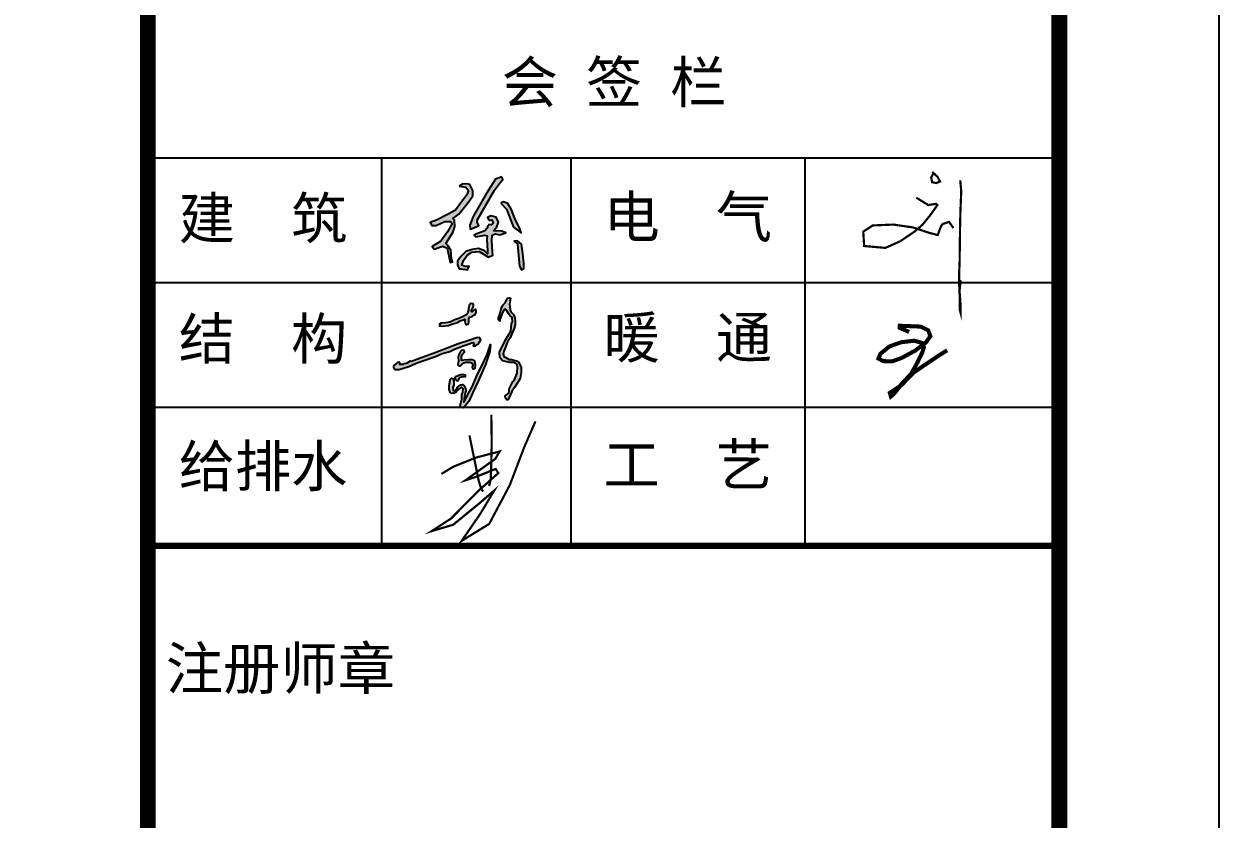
# Model space of a CAD drawing. Extents: x 1036631 to 1215829, y 649019 to 896649.
# Drawn here: x 1208275 to 1215749, y 803916 to 808891 of the extents above; entities that cross this region are included whole.
import ezdxf

# ---------------------------------------------------------------- set-up
doc = ezdxf.new("R2010")
doc.units = 0
doc.header["$LTSCALE"] = 1000
doc.header["$MEASUREMENT"] = 0
doc.layers.add('TWT_TITLE', color=7, linetype='Continuous')
doc.layers.add('图框', color=7, linetype='Continuous')
doc.styles.add('STYLE-黑体', font='simhei.ttf')
doc.styles.add('黑体', font='simhei.ttf')

msp = doc.modelspace()

# ---------------------------------------------------------------- hatches: boundary and pattern name
h = msp.add_hatch(color=256)
h.paths.add_polyline_path([(1211338.1, 807531.2), (1211361.8, 807514.4), (1211365.7, 807466.3), (1211374.1, 807376), (1211385.5, 807351.9), (1211401.2, 807360.6), (1211401.2, 807391.3), (1211394.7, 807454.8), (1211386.8, 807513), (1211360.9, 807533.6)])
h.paths.add_polyline_path([(1211256.8, 807769.1), (1211291.8, 807731.4), (1211337.1, 807618.5), (1211384.7, 807584.4), (1211373.6, 807616.1), (1211349, 807663.4), (1211324.3, 807728.2), (1211302.1, 807767.1), (1211274.3, 807777.8)])
h.paths.add_polyline_path([(1211184.1, 807661), (1211200, 807665.8), (1211210.3, 807644.3), (1211198.4, 807634), (1211183.3, 807636.8), (1211172.9, 807620.9), (1211169.8, 807610.2), (1211156.3, 807597.1), (1211101.1, 807574.9), (1211089.9, 807569.3), (1211099.9, 807558.6), (1211157.1, 807569.3), (1211171.4, 807566.1), (1211170.6, 807545.1), (1211173.7, 807468.3), (1211173.3, 807452.4), (1211155, 807470.7), (1211118.1, 807484.9), (1211077.2, 807480.2), (1211038.7, 807466.3), (1211007.7, 807436.5), (1210985.5, 807405.6), (1210986.3, 807383.3), (1210995.8, 807358.7), (1211008.5, 807358.7), (1211047.8, 807352.4), (1211058.5, 807373.4), (1211033.5, 807373.4), (1211013.7, 807381), (1211023.2, 807411.1), (1211046.2, 807443.7), (1211075.2, 807461.9), (1211098.7, 807465.5), (1211122.1, 807466.7), (1211153.5, 807448.8), (1211180.5, 807432.6), (1211206.7, 807444.1), (1211204.7, 807465.1), (1211201.1, 807533.8), (1211203.5, 807569.5), (1211221.4, 807578.4), (1211251.6, 807572.1), (1211289.3, 807584), (1211263.5, 807593.9), (1211211.5, 807595.5), (1211232.9, 807620.5), (1211241.7, 807650.7), (1211228.6, 807682.4), (1211194, 807690.8), (1211173, 807680.4)])
h.paths.add_polyline_path([(1211264.1, 807933.6), (1211223.6, 807919.4), (1211164.9, 807827.9), (1211084.4, 807686.5), (1211063.7, 807632.4), (1211065.7, 807607.1), (1211102.1, 807622.3), (1211119.5, 807629.5), (1211109.7, 807651.6), (1211109.2, 807663.8), (1211217.6, 807850.2), (1211256.1, 807900.3), (1211270, 807916.9)])
h.paths.add_polyline_path([(1210996.6, 807876.7), (1211037.4, 807868.6), (1211055.8, 807849.1), (1211043.8, 807820.6), (1210995.6, 807754.1), (1210973.4, 807724.9), (1210923.7, 807698), (1210854.7, 807664.1), (1210814.9, 807648.9), (1210825.4, 807629), (1210852.9, 807629), (1210906.7, 807655.3), (1210941.8, 807655.3), (1210952.1, 807642.7), (1210924.2, 807590.7), (1210881.9, 807532.6), (1210828.6, 807498.4), (1210841.1, 807481.1), (1210894.8, 807500), (1210921, 807487.9), (1210934, 807430), (1210939.6, 807397.4), (1210955.3, 807401.4), (1210949.7, 807420.8), (1210944.9, 807475.6), (1210926.7, 807505), (1210913, 807517.9), (1210957, 807585.5), (1210969.9, 807624.2), (1210967.1, 807660.1), (1210957.4, 807673.4), (1210994.9, 807701.6), (1211052.2, 807772.8), (1211082.5, 807816.3), (1211082.5, 807848.6), (1211063.1, 807886.9), (1211045, 807890.5), (1211017.2, 807887.3)])
msp.add_hatch(color=256).paths.add_polyline_path([(1211279.1, 806808.9), (1211271.1, 806824.2), (1211275.7, 806842.9), (1211285.7, 806868.8), (1211298.4, 806902.1), (1211315.7, 806927.4), (1211341.7, 806987.8), (1211346, 807010.9), (1211346.5, 807030.8), (1211345.5, 807052), (1211337.5, 807073.2), (1211319.1, 807089.3), (1211315.8, 807100.1), (1211313.4, 807121.9), (1211312, 807137.4), (1211313.9, 807150.6), (1211318.6, 807175.2), (1211311.5, 807177.1), (1211299.2, 807174.7), (1211284.6, 807145.9), (1211270.4, 807130.4), (1211259.5, 807107.7), (1211251.5, 807074.2), (1211243.5, 807051.1), (1211243.5, 807039.3), (1211250.1, 807032.2), (1211251.5, 807042.1), (1211261.9, 807068.5), (1211268.5, 807085.5), (1211278.4, 807104.9), (1211284.2, 807107.7), (1211290.8, 807102.2), (1211304.4, 807078.9), (1211313, 807066.3), (1211327.2, 807054.7), (1211330.7, 807029.9), (1211324.2, 807014.8), (1211319.1, 806968.8), (1211288.5, 806917.7), (1211269.5, 806879.8), (1211248, 806839.7), (1211251.6, 806804.3), (1211256.8, 806795.6), (1211267.8, 806782.2), (1211314.8, 806773.5), (1211343.2, 806772.4), (1211356.6, 806762.5), (1211362.4, 806746.3), (1211360, 806708), (1211351.9, 806684.8), (1211344.4, 806669.2), (1211332.8, 806653.5), (1211311.9, 806613), (1211306.7, 806581.7), (1211284, 806563.7), (1211286.9, 806548.6), (1211293.9, 806538.8), (1211300.9, 806538.8), (1211309, 806553.3), (1211326.4, 806590.4), (1211342.9, 806616.6), (1211365, 806650.7), (1211378.4, 806673.3), (1211385.3, 806709.7), (1211385.3, 806743.8), (1211368.3, 806774.3), (1211354.3, 806783), (1211325, 806791), (1211309.7, 806792.3), (1211289.1, 806802.9)])
h = msp.add_hatch(color=256)
h.paths.add_polyline_path([(1210724.1, 806766), (1210769.4, 806782.2), (1210848.9, 806810.9), (1210889.4, 806828.8), (1210938.9, 806841.9), (1210966.9, 806856.8), (1211000.8, 806868.1), (1211021.7, 806875.8), (1211058.7, 806889.1), (1211076.7, 806896.2), (1211086.7, 806898.3), (1211088.4, 806887.4), (1211083.8, 806876.6), (1211093, 806874.1), (1211098.4, 806876.2), (1211113.9, 806887), (1211122.6, 806898.7), (1211131.8, 806915.4), (1211123.9, 806930), (1211105.5, 806927.1), (1211064.2, 806912.5), (1210987.3, 806886.6), (1210893.6, 806851.9), (1210834.8, 806829.3), (1210748.2, 806797.3), (1210698.3, 806779), (1210691.3, 806780.5), (1210666.8, 806767.2), (1210650.2, 806763.4), (1210646.5, 806760.1), (1210626.7, 806760.2), (1210625.1, 806769.1), (1210621.3, 806775.2), (1210610.9, 806771.7), (1210605.5, 806766.5), (1210588.6, 806753.1), (1210585.7, 806745.1), (1210588.3, 806734.3), (1210597.8, 806727.9), (1210620.6, 806727.9), (1210682.2, 806748.4)])
h.paths.add_polyline_path([(1211061.4, 807055.3), (1211069.6, 807059.2), (1211081.1, 807062.5), (1211089.2, 807068.2), (1211095.8, 807072.4), (1211098.2, 807078.3), (1211102.6, 807083.8), (1211104, 807095.9), (1211096.7, 807105.8), (1211089.6, 807102.3), (1211082.8, 807094.4), (1211075.6, 807089.5), (1211071.5, 807098.1), (1211074.9, 807103.1), (1211078.9, 807110.7), (1211083.6, 807119.4), (1211086.2, 807126.8), (1211086.2, 807134.2), (1211084.1, 807139.4), (1211072.5, 807140.7), (1211064.9, 807139.8), (1211062.3, 807135.7), (1211059.7, 807128.5), (1211056.9, 807121.6), (1211055.8, 807110.9), (1211054.3, 807102.2), (1211050.8, 807088.8), (1211049, 807079.2), (1211043.2, 807071.4), (1211035.6, 807068.5), (1211022.7, 807059.8), (1210994.3, 807047.7), (1210969.4, 807038.7), (1210953.9, 807031.7), (1210938.6, 807025.5), (1210912.8, 807019.8), (1210884.2, 807017.8), (1210872.7, 807013.3), (1210874.3, 807001.4), (1210892.3, 806999.4), (1210928.3, 807005.1), (1210957.1, 807014.9), (1210985.9, 807023.4), (1211003.5, 807033.2), (1211021, 807039.8), (1211029.7, 807043.4), (1211033.5, 807039.6), (1211032.6, 807030.6), (1211034.4, 807019.3), (1211039.3, 807011), (1211045.3, 807009.8), (1211053.2, 807013.3), (1211056.2, 807020.2), (1211056.2, 807034), (1211056.6, 807046.5)])
h.paths.add_polyline_path([(1211011.6, 806784.4), (1211010.7, 806797.3), (1211010.4, 806814.3), (1211017.8, 806825), (1211030.8, 806838), (1211028.8, 806847.2), (1211013, 806849.5), (1211002, 806840.3), (1210995.4, 806821.7), (1210990.8, 806805.7), (1210992, 806780.9), (1210990.4, 806767.8), (1210988.5, 806757.5), (1210995.5, 806752.7), (1211004.8, 806752.7), (1211016.4, 806761.7), (1211025, 806771), (1211040.1, 806774.8), (1211061.3, 806775.5), (1211069, 806773.2), (1211077.9, 806768.1), (1211081.8, 806756.6), (1211078.9, 806744.1), (1211081.8, 806732.2), (1211088.2, 806731.3), (1211096.2, 806736.4), (1211099.7, 806757.2), (1211094.9, 806779.9), (1211080.5, 806788.6), (1211055.5, 806788.3), (1211025, 806787)], flags=17)
h.paths.add_polyline_path([(1211001.4, 806678.2), (1211010.8, 806681), (1211033.2, 806683.7), (1211033.7, 806695.1), (1211024.3, 806698.1), (1211006.6, 806698.4), (1210998.9, 806695.1), (1210985.9, 806688.7), (1210974.7, 806685.4), (1210971.5, 806676), (1210975.2, 806663.5), (1210981.2, 806657.1), (1210990.4, 806657.8), (1210992.9, 806665.3)], flags=17)
h.paths.add_polyline_path([(1210957, 806615.2), (1210962.8, 806632.2), (1210962.8, 806655), (1210960.2, 806670.6), (1210948.1, 806674.2), (1210941.4, 806667), (1210938.7, 806648.7), (1210933.8, 806627.3), (1210933.8, 806605.9), (1210941.2, 806585.4), (1210946.2, 806578.6), (1210963.4, 806579.9), (1210975.7, 806585.4), (1210985.5, 806598.9), (1210995.4, 806605.7), (1211002.8, 806611.2), (1211011.4, 806618.6), (1211021.8, 806608.8), (1211020, 806586), (1211013.8, 806570.6), (1211012.6, 806543.6), (1211007.1, 806519), (1211002.8, 806503), (1211007.7, 806490.1), (1211020.6, 806488.9), (1211034.8, 806501.2), (1211058.1, 806529.5), (1211082.7, 806584.8), (1211115, 806655.5), (1211160.4, 806760.1), (1211188.3, 806841), (1211193.2, 806885.6), (1211171.6, 806822.9), (1211136, 806747.8), (1211111.1, 806699.3), (1211078.2, 806619.5), (1211060.7, 806590.8), (1211039.4, 806546.3), (1211026.4, 806525.1), (1211027.6, 806544.3), (1211032.3, 806573.8), (1211038.3, 806594.3), (1211036.3, 806610), (1211028.4, 806627.3), (1211018.2, 806634), (1211006.6, 806632.2), (1210989.2, 806620.6), (1210981.2, 806609), (1210969.5, 806594.7), (1210958.4, 806597.8)])

# ---------------------------------------------------------------- linework, layer by layer
for points in [[(1211264.1, 807933.6), (1211223.6, 807919.4), (1211164.9, 807827.9), (1211084.4, 807686.5), (1211063.7, 807632.4), (1211065.7, 807607.1), (1211102.1, 807622.3), (1211119.5, 807629.5), (1211109.7, 807651.6), (1211109.2, 807663.8), (1211217.6, 807850.2), (1211256.1, 807900.3), (1211270, 807916.9), (1211264.1, 807933.6)], [(1210996.6, 807876.7), (1211037.4, 807868.6), (1211055.8, 807849.1), (1211043.8, 807820.6), (1210995.6, 807754.1), (1210973.4, 807724.9), (1210923.7, 807698), (1210854.7, 807664.1), (1210814.9, 807648.9), (1210825.4, 807629), (1210852.9, 807629), (1210906.7, 807655.3), (1210941.8, 807655.3), (1210952.1, 807642.7), (1210924.2, 807590.7), (1210881.9, 807532.6), (1210828.6, 807498.4), (1210841.1, 807481.1), (1210894.8, 807500), (1210921, 807487.9), (1210934, 807430), (1210939.6, 807397.4), (1210955.3, 807401.4), (1210949.7, 807420.8), (1210944.9, 807475.6), (1210926.7, 807505), (1210913, 807517.9), (1210957, 807585.5), (1210969.9, 807624.2), (1210967.1, 807660.1), (1210957.4, 807673.4), (1210994.9, 807701.6), (1211052.2, 807772.8), (1211082.5, 807816.3), (1211082.5, 807848.6), (1211063.1, 807886.9), (1211045, 807890.5), (1211017.2, 807887.3), (1210996.6, 807876.7)], [(1211256.8, 807769.1), (1211291.8, 807731.4), (1211337.1, 807618.5), (1211384.7, 807584.4), (1211373.6, 807616.1), (1211349, 807663.4), (1211324.3, 807728.2), (1211302.1, 807767.1), (1211274.3, 807777.8), (1211256.8, 807769.1)], [(1211184.1, 807661), (1211200, 807665.8), (1211200, 807665.8), (1211210.3, 807644.3), (1211198.4, 807634), (1211183.3, 807636.8), (1211172.9, 807620.9), (1211169.8, 807610.2), (1211156.3, 807597.1), (1211101.1, 807574.9), (1211089.9, 807569.3), (1211099.9, 807558.6), (1211099.9, 807558.6), (1211157.1, 807569.3), (1211171.4, 807566.1), (1211170.6, 807545.1), (1211173.7, 807468.3), (1211173.3, 807452.4), (1211155, 807470.7), (1211118.1, 807484.9), (1211077.2, 807480.2), (1211038.7, 807466.3), (1211007.7, 807436.5), (1210985.5, 807405.6), (1210986.3, 807383.3), (1210995.8, 807358.7), (1211008.5, 807358.7), (1211047.8, 807352.4), (1211058.5, 807373.4), (1211033.5, 807373.4), (1211013.7, 807381), (1211023.2, 807411.1), (1211046.2, 807443.7), (1211075.2, 807461.9), (1211098.7, 807465.5), (1211122.1, 807466.7), (1211153.5, 807448.8), (1211180.5, 807432.6), (1211206.7, 807444.1), (1211204.7, 807465.1), (1211201.1, 807533.8), (1211203.5, 807569.5), (1211221.4, 807578.4), (1211251.6, 807572.1), (1211289.3, 807584), (1211263.5, 807593.9), (1211211.5, 807595.5), (1211232.9, 807620.5), (1211241.7, 807650.7), (1211228.6, 807682.4), (1211194, 807690.8), (1211173, 807680.4), (1211184.1, 807661)], [(1211338.1, 807531.2), (1211361.8, 807514.4), (1211365.7, 807466.3), (1211374.1, 807376), (1211385.5, 807351.9), (1211401.2, 807360.6), (1211401.2, 807391.3), (1211394.7, 807454.8), (1211386.8, 807513), (1211360.9, 807533.6), (1211338.1, 807531.2)], [(1211001.4, 806678.2), (1210992.9, 806665.3), (1210990.4, 806657.8), (1210981.2, 806657.1), (1210975.2, 806663.5), (1210971.5, 806676), (1210974.7, 806685.4), (1210985.9, 806688.7), (1210998.9, 806695.1), (1211006.6, 806698.4), (1211024.3, 806698.1), (1211033.7, 806695.1), (1211033.2, 806683.7), (1211010.8, 806681), (1211001.4, 806678.2), (1211001.4, 806678.2)]]:
    msp.add_lwpolyline(points)
for points, const_width in [([(1213955.3, 807964.9), (1213988.6, 807933.8), (1214003.6, 807904.9), (1213980, 807895.2), (1213954.2, 807900.6), (1213948.9, 807930.6), (1213960.7, 807953.1)], 13.7), ([(1214130.2, 807912.1), (1214136.6, 807846.7), (1214131.2, 807712.7), (1214129.1, 807617.2), (1214126.1, 807389.4), (1214123.1, 807331.4), (1214123.9, 807247.8), (1214131.4, 807146.2), (1214131.4, 807087.4), (1214126.9, 807104), (1214126.1, 807220.7), (1214132.9, 807287.7)], 13.7), ([(1213855.5, 807803.8), (1213930.6, 807757.7), (1213977.8, 807765.2), (1213987.5, 807757.7), (1213944.5, 807696.6), (1213894.1, 807634.4), (1213845.8, 807592.6), (1213755.7, 807531.5), (1213662.4, 807489.6), (1213529.3, 807501.4), (1213523.9, 807591.5), (1213583, 807630.1), (1213711.7, 807635.5), (1213831.9, 807618.3), (1213934.9, 807584), (1213989.6, 807570.1), (1214010, 807624.7), (1214019.7, 807638.7), (1214060.4, 807652.6), (1214087.3, 807614)], 13.7), ([(1213810.7, 806963.7), (1213751.5, 806989.4), (1213752.4, 807002.2), (1213783.3, 807001.3), (1213883.6, 806997.1), (1213929.9, 806973.9), (1213943.6, 806937.1), (1213915.3, 806897.7), (1213850.1, 806848), (1213765.3, 806801.7), (1213705.2, 806779.5), (1213647, 806781.2), (1213618.7, 806797.5), (1213631.5, 806827.4), (1213687.2, 806872.8), (1213761, 806899.4), (1213843.3, 806908.8), (1213890.4, 806895.1), (1213903.3, 806867.7), (1213893, 806836), (1213863, 806773.5), (1213824.4, 806703.2), (1213761.8, 806636.4), (1213717.3, 806578.1), (1213696.7, 806560.2), (1213689.8, 806582.4), (1213761.8, 806630.4), (1213839.8, 806710.9), (1214002.7, 806820.6), (1214048.6, 806848.8)], 25.5), ([(1210885.8, 806075.4), (1210959.2, 806120.2), (1211104.6, 806178.5), (1211250, 806215.8), (1211222.7, 806169.8), (1211036.2, 806035.7), (1211104.6, 806058), (1211225.2, 806106.5), (1211241.3, 806080.4), (1211113.3, 805966.1), (1210945.5, 805796), (1210824.9, 805717.7), (1210959.2, 805757.4), (1211130.7, 805897.8), (1211216.5, 805972.3), (1211129.5, 805827), (1211012.6, 805656.8), (1211184.2, 805762.4), (1211313.4, 806005.9), (1211401.7, 806238.2), (1211473.8, 806404.6)], 13.7), ([(1211197.8, 806446.8), (1211200.3, 806264.2), (1211196.6, 806115.2), (1211194.1, 806041.9), (1211184.2, 805999.7)], 13.7), ([(1211061.1, 806316.5), (1211118.3, 806035.7), (1211134.4, 805982.3), (1211146.9, 805964.9)], 13.7)]:
    msp.add_lwpolyline(points, dxfattribs=dict(const_width=const_width))
for points in [[(1211278.4, 807104.9), (1211268.5, 807085.5), (1211261.9, 807068.5), (1211251.5, 807042.1), (1211250.1, 807032.2), (1211243.5, 807039.3), (1211243.5, 807051.1), (1211251.5, 807074.2), (1211259.5, 807107.7), (1211270.4, 807130.4), (1211284.6, 807145.9), (1211299.2, 807174.7), (1211311.5, 807177.1), (1211318.6, 807175.2), (1211313.9, 807150.6), (1211312, 807137.4), (1211313.4, 807121.9), (1211315.8, 807100.1), (1211319.1, 807089.3), (1211337.5, 807073.2), (1211345.5, 807052), (1211346.5, 807030.8), (1211346, 807010.9), (1211341.7, 806987.8), (1211315.7, 806927.4), (1211298.4, 806902.1), (1211285.7, 806868.8), (1211275.7, 806842.9), (1211271.1, 806824.2), (1211279.1, 806808.9), (1211289.1, 806802.9), (1211309.7, 806792.3), (1211325, 806791), (1211354.3, 806783), (1211368.3, 806774.3), (1211385.3, 806743.8), (1211385.3, 806709.7), (1211378.4, 806673.3), (1211365, 806650.7), (1211342.9, 806616.6), (1211326.4, 806590.4), (1211309, 806553.3), (1211300.9, 806538.8), (1211293.9, 806538.8), (1211286.9, 806548.6), (1211284, 806563.7), (1211306.7, 806581.7), (1211311.9, 806613), (1211332.8, 806653.5), (1211344.4, 806669.2), (1211351.9, 806684.8), (1211360, 806708), (1211362.4, 806746.3), (1211356.6, 806762.5), (1211343.2, 806772.4), (1211314.8, 806773.5), (1211267.8, 806782.2), (1211256.8, 806795.6), (1211251.6, 806804.3), (1211248, 806839.7), (1211269.5, 806879.8), (1211288.5, 806917.7), (1211319.1, 806968.8), (1211324.2, 807014.8), (1211330.7, 807029.9), (1211327.2, 807054.7), (1211313, 807066.3), (1211304.4, 807078.9), (1211290.8, 807102.2), (1211284.2, 807107.7), (1211278.4, 807104.9)], [(1210938.6, 807025.5), (1210912.8, 807019.8), (1210884.2, 807017.8), (1210872.7, 807013.3), (1210874.3, 807001.4), (1210892.3, 806999.4), (1210928.3, 807005.1), (1210957.1, 807014.9), (1210985.9, 807023.4), (1211003.5, 807033.2), (1211021, 807039.8), (1211029.7, 807043.4), (1211029.7, 807043.4), (1211033.5, 807039.6), (1211032.6, 807030.6), (1211034.4, 807019.3), (1211039.3, 807011), (1211045.3, 807009.8), (1211053.2, 807013.3), (1211056.2, 807020.2), (1211056.2, 807034), (1211056.6, 807046.5), (1211061.4, 807055.3), (1211069.6, 807059.2), (1211081.1, 807062.5), (1211089.2, 807068.2), (1211095.8, 807072.4), (1211098.2, 807078.3), (1211102.6, 807083.8), (1211104, 807095.9), (1211096.7, 807105.8), (1211089.6, 807102.3), (1211082.8, 807094.4), (1211075.6, 807089.5), (1211075.6, 807089.5), (1211075.6, 807089.5), (1211071.5, 807098.1), (1211074.9, 807103.1), (1211078.9, 807110.7), (1211083.6, 807119.4), (1211086.2, 807126.8), (1211086.2, 807134.2), (1211084.1, 807139.4), (1211072.5, 807140.7), (1211064.9, 807139.8), (1211062.3, 807135.7), (1211059.7, 807128.5), (1211056.9, 807121.6), (1211055.8, 807110.9), (1211054.3, 807102.2), (1211050.8, 807088.8), (1211049, 807079.2), (1211043.2, 807071.4), (1211035.6, 807068.5), (1211022.7, 807059.8), (1210994.3, 807047.7), (1210969.4, 807038.7), (1210953.9, 807031.7), (1210938.6, 807025.5)], [(1210691.3, 806780.5), (1210666.8, 806767.2), (1210650.2, 806763.4), (1210646.5, 806760.1), (1210626.7, 806760.2), (1210625.1, 806769.1), (1210621.3, 806775.2), (1210610.9, 806771.7), (1210605.5, 806766.5), (1210588.6, 806753.1), (1210585.7, 806745.1), (1210588.3, 806734.3), (1210597.8, 806727.9), (1210620.6, 806727.9), (1210682.2, 806748.4), (1210724.1, 806766), (1210769.4, 806782.2), (1210848.9, 806810.9), (1210889.4, 806828.8), (1210938.9, 806841.9), (1210966.9, 806856.8), (1211000.8, 806868.1), (1211021.7, 806875.8), (1211058.7, 806889.1), (1211076.7, 806896.2), (1211086.7, 806898.3), (1211088.4, 806887.4), (1211083.8, 806876.6), (1211093, 806874.1), (1211098.4, 806876.2), (1211113.9, 806887), (1211122.6, 806898.7), (1211131.8, 806915.4), (1211123.9, 806930), (1211105.5, 806927.1), (1211064.2, 806912.5), (1210987.3, 806886.6), (1210893.6, 806851.9), (1210834.8, 806829.3), (1210748.2, 806797.3), (1210698.3, 806779), (1210691.3, 806780.5)], [(1210933.8, 806605.9), (1210933.8, 806627.3), (1210938.7, 806648.7), (1210941.4, 806667), (1210948.1, 806674.2), (1210960.2, 806670.6), (1210962.8, 806655), (1210962.8, 806632.2), (1210957, 806615.2), (1210958.4, 806597.8), (1210969.5, 806594.7), (1210981.2, 806609), (1210989.2, 806620.6), (1211006.6, 806632.2), (1211018.2, 806634), (1211028.4, 806627.3), (1211036.3, 806610), (1211038.3, 806594.3), (1211032.3, 806573.8), (1211027.6, 806544.3), (1211026.4, 806525.1), (1211039.4, 806546.3), (1211060.7, 806590.8), (1211078.2, 806619.5), (1211111.1, 806699.3), (1211136, 806747.8), (1211171.6, 806822.9), (1211193.2, 806885.6), (1211188.3, 806841), (1211160.4, 806760.1), (1211115, 806655.5), (1211082.7, 806584.8), (1211058.1, 806529.5), (1211034.8, 806501.2), (1211020.6, 806488.9), (1211007.7, 806490.1), (1211002.8, 806503), (1211007.1, 806519), (1211012.6, 806543.6), (1211013.8, 806570.6), (1211020, 806586), (1211020, 806586), (1211021.8, 806608.8), (1211011.4, 806618.6), (1211002.8, 806611.2), (1210995.4, 806605.7), (1210985.5, 806598.9), (1210975.7, 806585.4), (1210963.4, 806579.9), (1210946.2, 806578.6), (1210941.2, 806585.4), (1210933.8, 806605.9)], [(1211010.7, 806797.3), (1211010.4, 806814.3), (1211017.8, 806825), (1211030.8, 806838), (1211028.8, 806847.2), (1211013, 806849.5), (1211002, 806840.3), (1210995.4, 806821.7), (1210990.8, 806805.7), (1210992, 806780.9), (1210990.4, 806767.8), (1210988.5, 806757.5), (1210995.5, 806752.7), (1211004.8, 806752.7), (1211016.4, 806761.7), (1211025, 806771), (1211040.1, 806774.8), (1211061.3, 806775.5), (1211069, 806773.2), (1211077.9, 806768.1), (1211081.8, 806756.6), (1211078.9, 806744.1), (1211081.8, 806732.2), (1211088.2, 806731.3), (1211096.2, 806736.4), (1211099.7, 806757.2), (1211094.9, 806779.9), (1211080.5, 806788.6), (1211055.5, 806788.3), (1211025, 806787), (1211011.6, 806784.4), (1211010.7, 806797.3)]]:
    msp.add_lwpolyline(points, close=True)
at = {"layer": 'TWT_TITLE'}
msp.add_lwpolyline([(1156349.1, 783418.7), (1215749.1, 783418.7), (1215749.1, 825418.7), (1156349.1, 825418.7)], close=True, dxfattribs=at)
at = {"layer": 'TWT_TITLE', "const_width": 100}
msp.add_lwpolyline([(1158849.1, 784418.7), (1214749.1, 784418.7), (1214749.1, 824418.7), (1158849.1, 824418.7)], close=True, dxfattribs=at)
at = {"layer": '图框', "color": 4}
msp.add_line((1209049.1, 824418.7), (1209049.1, 784418.7), dxfattribs=at)
at = {"layer": '图框', "color": 0}
for p, q in [((1209049.1, 808053.9), (1214727.1, 808053.9)), ((1209049.1, 807273), (1214727.1, 807273)), ((1209049.1, 806492.1), (1214727.1, 806492.1)), ((1209049.1, 805625.7), (1214749.1, 805625.7))]:
    msp.add_line(p, q, dxfattribs=at)
at = {"layer": '图框', "color": 4, "const_width": 98.6}
msp.add_lwpolyline([(1209049.1, 824418.7), (1209049.1, 784418.7)], dxfattribs=at)
msp.add_lwpolyline([(1209049.1, 824418.7), (1214749.1, 824418.7), (1214749.1, 784418.7), (1209049.1, 784418.7)], close=True, dxfattribs=at)
at = {"layer": '图框', "color": 0}
for points in [[(1210513.2, 805625.7), (1210513.2, 808053.9)], [(1211696.6, 805625.7), (1211696.6, 808053.9)], [(1213160.8, 805625.7), (1213160.8, 808053.9)]]:
    msp.add_lwpolyline(points, dxfattribs=at)
at = {"layer": '图框', "color": 0, "const_width": 40.3}
msp.add_lwpolyline([(1209049.1, 805625.7), (1214749.1, 805625.7)], dxfattribs=at)

# ---------------------------------------------------------------- texts
at = {"layer": '图框', "color": 0, "style": 'STYLE-黑体'}
for s, p in [('会 签 栏', (1211262.8, 808397.8)), ('建  筑', (1209243.1, 807546.2)), ('电  气', (1211899.6, 807554.7)), ('结  构', (1209243.1, 806792.2)), ('暖  通', (1211899.6, 806800.7)), ('给排水', (1209243.1, 805995.6)), ('工  艺', (1211899.6, 806004.1))]:
    msp.add_text(s, height=257.69, dxfattribs=at).set_placement(p)
at = {"layer": '图框', "color": 4, "style": '黑体'}
msp.add_text('注册师章', height=262.94, dxfattribs=at).set_placement((1209161.7, 804727.6))

doc.saveas('drawing.dxf')
